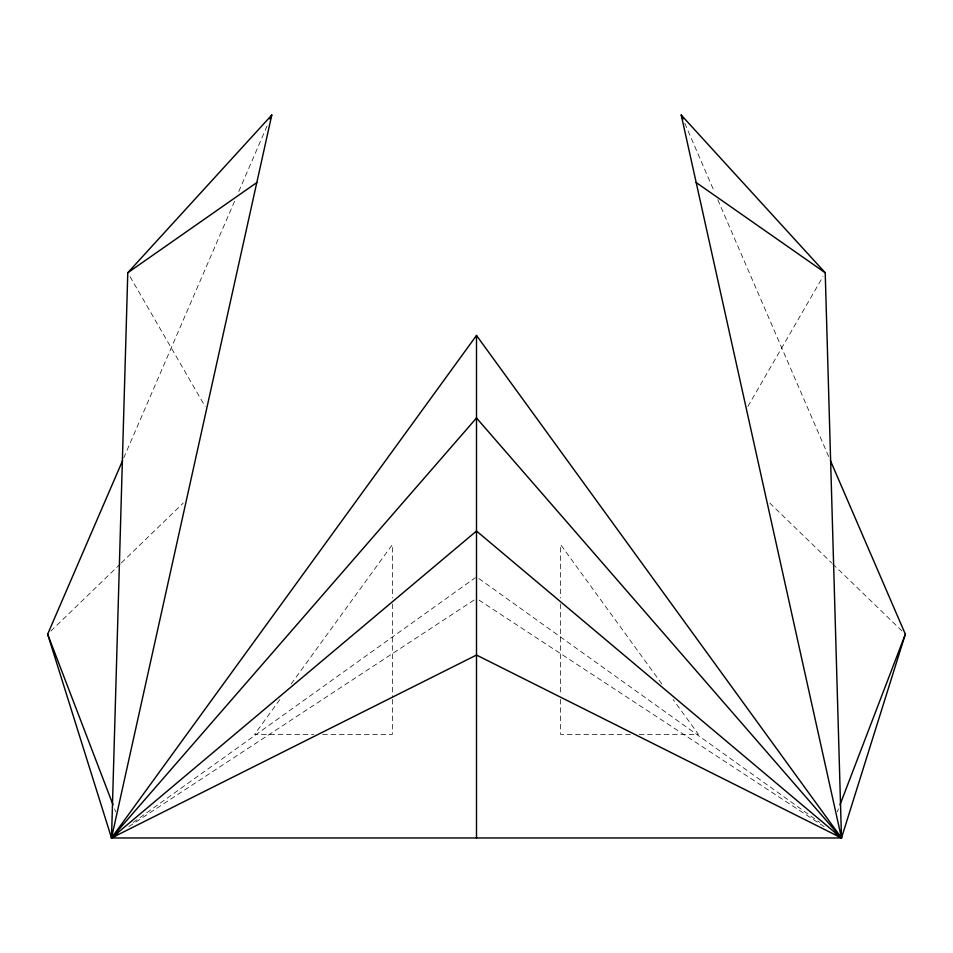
<?xml version="1.0" encoding="UTF-8"?>
<svg xmlns="http://www.w3.org/2000/svg" width="953" height="953" viewBox="0 0 953 953"><rect width="100%" height="100%" fill="white"/><g stroke="black" fill="none" stroke-linecap="round" stroke-linejoin="round"><path stroke-width="0.71" stroke-dasharray="4.76 3.57" d="M837.342 811.718L838.414 808.942M123.735 457.94L235.212 199.725M238.75 191.529L268.246 123.223M747.879 406.443L822.987 276.596M279.837 699.573L254.546 734.394L313.811 734.394M291.177 683.956L392.35 544.651L392.35 598.019M50.854 631.089L120.257 563.973M121.317 562.937L183.25 503.053M133.265 822.415L475.297 577.732M128.893 826.573L475.261 599.27M322.698 734.394L392.35 734.394L392.35 698.823M630.302 734.394L560.65 734.394L560.65 695.857M639.189 734.394L698.454 734.394L673.163 699.573M478.978 600.08L824.107 826.573M478.918 578.59L819.735 822.415M769.75 503.053L831.683 562.937M832.743 563.973L902.146 631.089M661.823 683.956L560.65 544.651L560.65 598.019M130.013 276.596L205.121 406.443M684.754 123.223L714.25 191.529M717.788 199.725L829.265 457.94M114.586 808.942L115.658 811.718M560.65 603.952L560.65 694.368M392.35 603.952L392.35 697.334"/><path stroke-width="1.43" d="M835.281 833.899L841.487 837.973L681.216 115.027L825.215 272.737L841.487 837.973L476.5 655.045L111.513 837.973L271.784 115.027L127.785 272.737L111.513 837.973L841.487 837.973L905.35 634.186L830.444 460.668M839.998 804.785L905.35 634.186M117.719 833.899L111.513 837.973L47.65 634.186L122.556 460.668M270.021 119.125L271.784 115.027M839.069 836.246L841.487 837.973L476.5 335.444L111.513 837.973L113.931 836.246M127.785 272.737L256.822 182.547M696.178 182.547L825.215 272.737M681.216 115.027L682.979 119.125M47.65 634.186L113.002 804.785M476.5 335.444L476.5 837.973M476.5 417.998L111.513 837.973L476.5 531.047L841.487 837.973L476.5 417.998"/></g></svg>
